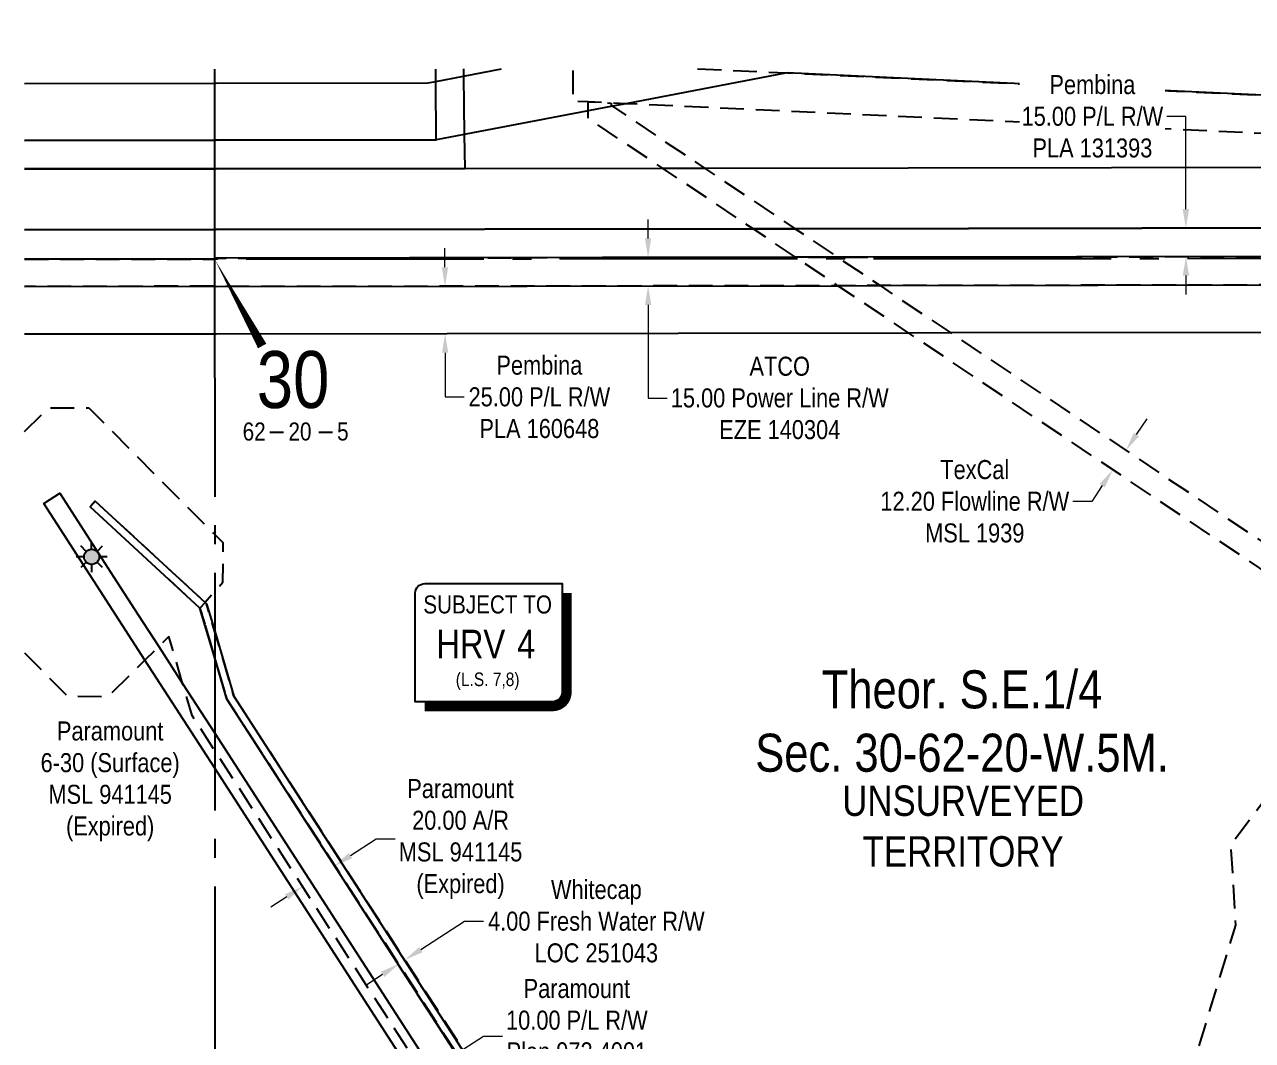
# Model space of a CAD drawing. Extents: x 500622 to 512229, y 6022177 to 6028063.
# Drawn here: x 500623 to 501269, y 6026759 to 6027293 of the extents above; entities that cross this region are included whole.
import ezdxf
from ezdxf.enums import TextEntityAlignment as Align

# ---------------------------------------------------------------- set-up
doc = ezdxf.new("R2010")
doc.units = 0
doc.header["$LTSCALE"] = 5
doc.header["$PDMODE"] = 3
doc.header["$PDSIZE"] = 30
for name, pattern in [('foc-ACCESSROAD', [3.75, 2.5, -1.25]), ('foc-FLOWLINE', [3.75, 2.5, -1.25]), ('foc-QUARTERLINE', [33, 25, -3, 2, -3])]:
    doc.linetypes.add(name, pattern=pattern)
doc.layers.get('Defpoints').update_dxf_attribs({"color": 9})
for name, color, linetype in [('10', 1, 'Continuous'), ('9', 3, 'Continuous'), ('C-AR', 13, 'foc-ACCESSROAD'), ('C-SYMBOL', 7, 'Continuous'), ('C-WS', 13, 'foc-ACCESSROAD'), ('CG-NOTES', 7, 'Continuous'), ('CTW', 7, 'Continuous'), ('F-AR', 190, 'foc-ACCESSROAD'), ('F-EZE', 190, 'foc-FLOWLINE'), ('F-RW', 190, 'Continuous'), ('F-WS', 190, 'foc-ACCESSROAD'), ('F-WS-S', 190, 'Continuous'), ('L-QSEC', 8, 'foc-QUARTERLINE'), ('L-SECLBL', 7, 'Continuous'), ('L-UNS-T', 3, 'Continuous')]:
    doc.layers.add(name, color=color, linetype=linetype)
for name, color, linetype, lineweight in [('C-AR-T', 13, 'Continuous', 9), ('F-AR-T', 190, 'Continuous', 9), ('F-EZE-T', 190, 'Continuous', 9), ('F-FLOWLINE-T', 190, 'Continuous', 9), ('F-RW-T', 190, 'Continuous', 9)]:
    doc.layers.add(name, color=color, linetype=linetype, lineweight=lineweight)
doc.styles.add('175L', font='ARIALN.TTF', dxfattribs={"height": 20})
doc.styles.add('80CG', font='ARIALN.TTF', dxfattribs={"height": 10})
doc.styles.add('80L', font='ARIALN.TTF', dxfattribs={"height": 10})
doc.styles.add('HRV', font='ARIALN.TTF', dxfattribs={"height": 3})
doc.styles.add('SIMPLEX', font='ARIALN.TTF')
doc.dimstyles.new('Compass 5 000', dxfattribs={"dimscale": 5, "dimtxt": 9, "dimasz": 2, "dimexe": 0.2, "dimexo": 0.0625, "dimgap": 0.5, "dimtad": 0, "dimtih": 1, "dimtoh": 1, "dimzin": 0, "dimdsep": 46, "dimtxsty": '80CG', "dimcen": 0.1, "dimse1": 1, "dimse2": 1, "dimclrd": 256, "dimclrt": 256, "dimaunit": 1, "dimadec": 4, "dimazin": 0, "dimtfac": 0.06, "dimtofl": 0, "dimtmove": 0, "dimatfit": 1, "dimfxl": 0.2, "dimtolj": 1, "dimtzin": 0, "dimlwd": -1, "dimarcsym": 0})

# ---------------------------------------------------------------- blocks, each defined once
blk = doc.blocks.new('L-SECLBL')
at = {"layer": '9', "color": 7}
for p, q in [((-5.08, -27.83), (-12.29, -27.83)), ((20.7, -27.83), (13.5, -27.83))]:
    blk.add_line(p, q, dxfattribs=at)
at = {"layer": '10', "color": 2, "style": 'SIMPLEX'}
blk.add_attdef('SEC', text='', height=30, dxfattribs=at).set_placement((0, 0), align=Align.MIDDLE)
at = {"layer": '10', "color": 5, "style": '80L'}
blk.add_attdef('TWP', text='', height=9.5, dxfattribs=at).set_placement((-14.43, -27.37), align=Align.MIDDLE_RIGHT)
blk.add_attdef('RGE', text='', height=9.5, dxfattribs=at).set_placement((3.62, -27.37), align=Align.MIDDLE_CENTER)
blk.add_attdef('MER', text='', height=9.5, dxfattribs=at).set_placement((23.17, -27.37), align=Align.MIDDLE_LEFT)
blk = doc.blocks.new('*D1104')
at = {"layer": 'Defpoints', "color": 0, "transparency": 16777216}
for p in [(501195.36, 6027059.13), (501255.36, 6027033.73), (501248.52, 6027023.51)]:
    blk.add_point(p, dxfattribs=at)
at = {"layer": 'F-FLOWLINE-T', "transparency": 16777216}
for p, q in [((501207.76, 6027077.65), (501213.33, 6027085.96)), ((501189.79, 6027050.82), (501184.23, 6027042.51)), ((501184.23, 6027042.51), (501174.23, 6027042.51))]:
    blk.add_line(p, q, dxfattribs=at)
for points in [[(501206.38, 6027078.58), (501209.15, 6027076.72), (501202.2, 6027069.34)], [(501188.41, 6027051.74), (501191.18, 6027049.89), (501195.36, 6027059.13)]]:
    blk.add_solid(points, dxfattribs=at)
at = {"layer": 'F-FLOWLINE-T', "transparency": 16777216, "insert": (501122.73, 6027042.51), "char_height": 10, "attachment_point": 5, "style": '80CG'}
blk.add_mtext('\\A1;TexCal\\P12.20 Flowline R/W\\PMSL 1939', dxfattribs=at)
blk = doc.blocks.new('*D1109')
at = {"layer": 'Defpoints', "color": 0, "transparency": 16777216}
for p in [(500969.79, 6027155.86), (500844.1, 6027130.68), (500969.82, 6027130.88)]:
    blk.add_point(p, dxfattribs=at)
at = {"layer": 'F-RW-T', "transparency": 16777216}
for p, q in [((500844.04, 6027165.67), (500844.03, 6027175.67)), ((500844.11, 6027120.68), (500844.15, 6027097.44)), ((500844.15, 6027097.44), (500854.15, 6027097.44))]:
    blk.add_line(p, q, dxfattribs=at)
for points in [[(500845.71, 6027165.67), (500842.38, 6027165.67), (500844.06, 6027155.67)], [(500845.78, 6027120.69), (500842.45, 6027120.68), (500844.1, 6027130.68)]]:
    blk.add_solid(points, dxfattribs=at)
at = {"layer": 'F-RW-T', "transparency": 16777216, "insert": (500893.69, 6027097.44), "char_height": 10, "attachment_point": 5, "style": '80CG'}
blk.add_mtext('\\A1;Pembina\\P25.00 P/L R/W\\PPLA 160648', dxfattribs=at)
blk = doc.blocks.new('*D1110')
at = {"layer": 'Defpoints', "color": 0, "transparency": 16777216}
for p in [(500999.94, 6027170.89), (500950.9, 6027155.83), (500999.96, 6027155.91)]:
    blk.add_point(p, dxfattribs=at)
at = {"layer": 'F-EZE-T', "transparency": 16777216}
for p, q in [((500950.86, 6027180.82), (500950.84, 6027190.82)), ((500950.91, 6027145.83), (500950.99, 6027096.87)), ((500950.99, 6027096.87), (500960.99, 6027096.87))]:
    blk.add_line(p, q, dxfattribs=at)
for points in [[(500952.52, 6027180.82), (500949.19, 6027180.81), (500950.87, 6027170.82)], [(500952.58, 6027145.84), (500949.24, 6027145.83), (500950.9, 6027155.83)]]:
    blk.add_solid(points, dxfattribs=at)
at = {"layer": 'F-EZE-T', "transparency": 16777216, "insert": (501020.13, 6027096.87), "char_height": 10, "attachment_point": 5, "style": '80CG'}
blk.add_mtext('\\A1;ATCO\\P15.00 Power Line R/W\\PEZE 140304', dxfattribs=at)
blk = doc.blocks.new('*D1111')
at = {"layer": 'Defpoints', "color": 0, "transparency": 16777216}
for p in [(501219.95, 6027186.24), (501233.78, 6027186.27), (501219.97, 6027171.24)]:
    blk.add_point(p, dxfattribs=at)
at = {"layer": 'F-RW-T', "transparency": 16777216}
for p, q in [((501233.68, 6027245.04), (501223.68, 6027245.04)), ((501233.76, 6027196.27), (501233.68, 6027245.04)), ((501233.82, 6027161.27), (501233.83, 6027151.27))]:
    blk.add_line(p, q, dxfattribs=at)
for points in [[(501235.43, 6027196.27), (501232.09, 6027196.26), (501233.78, 6027186.27)], [(501235.48, 6027161.27), (501232.15, 6027161.26), (501233.8, 6027171.27)]]:
    blk.add_solid(points, dxfattribs=at)
at = {"layer": 'F-RW-T', "transparency": 16777216, "insert": (501184.6, 6027245.04), "char_height": 10, "attachment_point": 5, "style": '80CG', "bg_fill": 3, "box_fill_scale": 1.1, "bg_fill_color": 256, "bg_fill_true_color": 13158600, "bg_fill_transparency": 0}
blk.add_mtext('\\A1;Pembina\\P15.00 P/L R/W\\PPLA 131393', dxfattribs=at)
blk = doc.blocks.new('*D1115')
at = {"layer": 'Defpoints', "color": 0, "transparency": 16777216}
for p in [(500785.95, 6026850.72), (500819.42, 6026798.92), (500802.63, 6026788.08)]:
    blk.add_point(p, dxfattribs=at)
at = {"layer": 'F-AR-T', "transparency": 16777216}
for p, q in [((500794.35, 6026856.15), (500807.91, 6026864.92)), ((500807.91, 6026864.92), (500817.91, 6026864.92)), ((500760.76, 6026834.45), (500752.36, 6026829.02))]:
    blk.add_line(p, q, dxfattribs=at)
for points in [[(500793.44, 6026857.55), (500795.25, 6026854.75), (500785.95, 6026850.72)], [(500759.86, 6026835.85), (500761.67, 6026833.05), (500769.16, 6026839.88)]]:
    blk.add_solid(points, dxfattribs=at)
at = {"layer": 'F-AR-T', "transparency": 16777216, "insert": (500852.23, 6026864.92), "char_height": 10, "attachment_point": 5, "style": '80CG'}
blk.add_mtext('\\A1;Paramount\\P20.00 A/R\\PMSL 941145\\P(Expired)', dxfattribs=at)
blk = doc.blocks.new('*D1116')
at = {"layer": 'Defpoints', "color": 0, "transparency": 16777216}
for p in [(500828.74, 6026738.22), (500856.41, 6026713.78), (500848.01, 6026708.36)]:
    blk.add_point(p, dxfattribs=at)
at = {"layer": 'F-RW-T', "transparency": 16777216}
for p, q in [((500845.53, 6026749.06), (500864.33, 6026761.19)), ((500864.33, 6026761.19), (500874.33, 6026761.19)), ((500820.33, 6026732.79), (500811.93, 6026727.37))]:
    blk.add_line(p, q, dxfattribs=at)
for points in [[(500844.63, 6026750.46), (500846.44, 6026747.66), (500837.13, 6026743.64)], [(500819.43, 6026734.19), (500821.24, 6026731.39), (500828.74, 6026738.22)]]:
    blk.add_solid(points, dxfattribs=at)
at = {"layer": 'F-RW-T', "transparency": 16777216, "insert": (500913.42, 6026761.19), "char_height": 10, "attachment_point": 5, "style": '80CG'}
blk.add_mtext('\\A1;Paramount\\P10.00 P/L R/W\\PPlan 972 4001\\PPLA 941240', dxfattribs=at)
blk = doc.blocks.new('GAS')
h = blk.add_hatch(color=255)
h.dxf.hatch_style = 1
edge = h.paths.add_edge_path()
edge.add_arc((0, 0), 0.9, 0, 360)
for p, q in [((0, 0.81), (0, 1.62)), ((-0.81, 0), (-1.62, 0)), ((-0.57, 0.57), (-1.14, 1.14)), ((0.57, 0.57), (1.14, 1.14)), ((1.62, 0), (0.81, 0)), ((-0.57, -0.57), (-1.14, -1.14)), ((0, -0.81), (0, -1.62)), ((1.14, -1.14), (0.57, -0.57))]:
    blk.add_line(p, q)
blk.add_circle((0, 0), 0.8)
blk = doc.blocks.new('HRV')
blk.add_lwpolyline([(-35.14, 31.6), (37.21, 31.6), (37.21, -25.54, -0.414214), (32.21, -30.54), (-40.14, -30.54), (-40.14, 26.6, -0.414214)], format="xyb", close=True)
at = {"const_width": 5, "flags": 128}
blk.add_lwpolyline([(-35.14, -33.04), (32.21, -33.04, 0.414214), (39.71, -25.54), (39.71, 26.6)], format="xyb", dxfattribs=at)
at = {"style": '80L'}
blk.add_text('SUBJECT TO', height=9.5, dxfattribs=at).set_placement((-2.01, 13.06), align=Align.BOTTOM_CENTER)
blk.add_attdef('(N.W.1/4 00)', text='', height=7.12, dxfattribs=at).set_placement((-2.01, -24.45), align=Align.BOTTOM_CENTER)
at = {"layer": 'CTW', "color": 3, "style": 'HRV'}
blk.add_text('HRV', height=15, dxfattribs=at).set_placement((-10.88, -0.18), align=Align.MIDDLE_CENTER)
blk.add_attdef('0', text='', height=15, dxfattribs=at).set_placement((18.28, -0.18), align=Align.MIDDLE_CENTER)
blk = doc.blocks.new('*D1296')
at = {"layer": 'C-AR-T', "transparency": 16777216}
for p, q in [((500831.38, 6026806.74), (500854.31, 6026821.6)), ((500854.31, 6026821.6), (500864.31, 6026821.6)), ((500811.25, 6026793.68), (500802.86, 6026788.23))]:
    blk.add_line(p, q, dxfattribs=at)
for points in [[(500830.48, 6026808.13), (500832.29, 6026805.34), (500822.99, 6026801.29)], [(500810.34, 6026795.07), (500812.16, 6026792.28), (500819.64, 6026799.12)]]:
    blk.add_solid(points, dxfattribs=at)
at = {"layer": 'Defpoints', "color": 0, "transparency": 16777216}
for p in [(500822.99, 6026801.29), (500837.97, 6026778.2), (500834.62, 6026776.03)]:
    blk.add_point(p, dxfattribs=at)
at = {"layer": 'C-AR-T', "transparency": 16777216, "insert": (500923.67, 6026821.6), "char_height": 10, "attachment_point": 5, "style": '80CG'}
blk.add_mtext('\\A1;Whitecap\\P4.00 Fresh Water R/W\\PLOC 251043', dxfattribs=at)

msp = doc.modelspace()

# ---------------------------------------------------------------- linework, layer by layer
at = {"layer": 'C-AR', "flags": 128}
msp.add_lwpolyline([(500657.342, 6027039.681), (500715.152, 6026986.363), (500729.311, 6026938.373), (500969.515, 6026568.064), (501005.647, 6026489.611), (501028.009, 6026489.371), (501143.903, 6026508.764), (501165.385, 6026508.091), (501167.794, 6026516.015), (501143.363, 6026516.781), (501027.387, 6026497.374), (501006.369, 6026497.6), (500973.025, 6026569.998), (500732.981, 6026940.061), (500718.674, 6026988.553), (500660.053, 6027042.62)], close=True, dxfattribs=at)
at = {"layer": 'C-WS', "flags": 128}
msp.add_lwpolyline([(501391.059, 6026527.802), (501283.581, 6026504.385), (501166.224, 6026508.064), (501165.385, 6026508.091), (501167.793, 6026516.013), (501168.208, 6026517.377), (501219.649, 6026686.622), (501260.078, 6026819.577), (501257.49, 6026862.013), (501335.46, 6026966.025), (501514.753, 6026857.392), (501515.711, 6026856.811), (501517.158, 6026855.934), (501524.68, 6026851.377), (501554.847, 6026833.099), (501575.547, 6026820.558), (501576.995, 6026819.68), (501579.438, 6026818.2), (501580.893, 6026817.319), (501580.693, 6026812.766), (501570.196, 6026597.537), (501554.954, 6026592.278), (501524.8, 6026581.876), (501439.337, 6026552.392), (501441.784, 6026545.301), (501391.059, 6026527.802)], close=True, dxfattribs=at)
at = {"layer": 'F-AR', "flags": 128}
msp.add_lwpolyline([(500976.943, 6027270.085), (501024.031, 6027267.881), (501524.505, 6027244.465), (501554.665, 6027243.054), (501593.614, 6027241.231), (501597.492, 6027241.049), (501596.806, 6027220.935), (501592.917, 6027221.117), (501554.674, 6027222.907), (501524.514, 6027224.318), (500939.22, 6027251.703), (500931.524, 6027252.065), (500919.331, 6027252.636), (500911.4, 6027253.007), (500911.393, 6027270.028)], dxfattribs=at)
at = {"layer": 'F-EZE', "flags": 128}
msp.add_lwpolyline([(500622.908, 6027169.973), (500722.854, 6027169.915), (500723.786, 6027170.478), (501028.438, 6027170.936), (501050.586, 6027170.971), (501301.869, 6027171.377), (501524.538, 6027171.257), (501554.697, 6027171.24), (501591.19, 6027171.222), (501595.109, 6027171.22), (501611.881, 6027171.211), (501615.197, 6027171.21), (501622.381, 6027171.208), (501826.406, 6027171.131), (501832.534, 6027171.095), (501836.761, 6027171.141), (501847.106, 6027171.151), (502226.516, 6027171.963), (502235.041, 6027171.982), (502238.201, 6027171.989), (502244.858, 6027172.004), (502253.112, 6027172.023), (502256.543, 6027172.03), (502266.898, 6027172.053), (502275.107, 6027172.071), (502278.582, 6027172.08), (502314.397, 6027172.16), (502336.053, 6027172.208), (502340.232, 6027172.218), (502342.696, 6027171.139), (502346.329, 6027169.55), (502503.049, 6027100.964), (502532.724, 6027087.976), (502537.812, 6027085.755), (502545.869, 6027082.226), (502565.95, 6027073.436), (502587.262, 6027064.129), (502589.271, 6027063.21), (502633.279, 6027042.326), (502635.658, 6027041.151), (502652.711, 6027033.11), (502662.716, 6027028.281), (502671.666, 6027026.297), (502672.293, 6027026.17), (502937.004, 6026967.416), (502939.222, 6026966.953), (502932.066, 6026960.142), (502926.176, 6026954.537), (502657.852, 6027014.004), (502652.935, 6027016.373), (502635.823, 6027024.553), (502616.382, 6027033.769), (502583.058, 6027049.565), (502570.032, 6027055.268), (502553.381, 6027062.558), (502533.581, 6027071.226), (502525.523, 6027074.755), (502515.387, 6027079.192), (502485.765, 6027092.182), (502346.339, 6027153.203), (502343.385, 6027154.495), (502329.954, 6027157.208), (502320.447, 6027157.186), (502308.568, 6027157.16), (502298.578, 6027157.137), (502286.767, 6027157.111), (502268.14, 6027157.07), (502264.976, 6027157.062), (502256.312, 6027157.043), (502246.101, 6027157.02), (502242.964, 6027157.013), (502234.272, 6027156.994), (501850.757, 6027156.142), (501840.414, 6027156.12), (501832.492, 6027156.102), (501830.064, 6027156.104), (501621.907, 6027156.217), (501621.241, 6027156.218), (501614.69, 6027156.221), (501613.734, 6027156.221), (501611.407, 6027156.223), (501610.738, 6027156.223), (501594.598, 6027156.232), (501590.671, 6027156.234), (501554.704, 6027156.254), (501524.545, 6027156.271), (501301.881, 6027156.392), (501072.897, 6027156.023), (501050.758, 6027155.988), (500723.839, 6027155.482), (500722.858, 6027155.709), (500622.912, 6027155.553)], dxfattribs=at)
at = {"layer": 'F-RW'}
for points in [[(500622.881, 6027262.417), (500722.827, 6027262.474), (500723.683, 6027262.474), (500834.985, 6027262.664), (500839.249, 6027263.47), (500853.792, 6027266.218), (500873.778, 6027269.995)], [(500622.881, 6027262.417), (500722.827, 6027262.474), (500723.683, 6027262.474), (500834.985, 6027262.664), (500839.249, 6027263.47), (500853.792, 6027266.218), (500873.778, 6027269.995)], [(500622.89, 6027232.41), (500722.835, 6027232.467), (500723.717, 6027232.468), (500839.414, 6027232.667), (500839.249, 6027263.47), (500839.215, 6027269.964)], [(500853.744, 6027269.977), (500853.792, 6027266.218), (500854.192, 6027235.486), (500854.424, 6027217.667), (500723.723, 6027217.466), (500722.84, 6027217.465), (500622.894, 6027217.408)], [(501524.505, 6027244.465), (501024.031, 6027267.882), (500939.22, 6027251.704), (500932.151, 6027250.356), (500919.333, 6027247.911), (500854.192, 6027235.486), (500839.414, 6027232.667), (500723.717, 6027232.468), (500722.835, 6027232.467), (500622.89, 6027232.41)], [(501524.505, 6027244.465), (501024.031, 6027267.882), (500939.22, 6027251.704), (500932.151, 6027250.356), (500919.333, 6027247.911), (500854.192, 6027235.486), (500839.414, 6027232.667), (500723.717, 6027232.468), (500722.835, 6027232.467), (500622.89, 6027232.41)], [(500622.894, 6027217.408), (500722.84, 6027217.465), (500723.723, 6027217.466), (500854.424, 6027217.667), (500958.45, 6027217.824), (500980.637, 6027217.858), (501301.832, 6027218.358)], [(501301.856, 6027186.375), (501028.266, 6027185.936), (501006.105, 6027185.901), (500723.742, 6027185.466), (500722.849, 6027185.466), (500622.903, 6027185.409)], [(500622.903, 6027185.409), (500722.849, 6027185.466), (500723.742, 6027185.466), (501006.105, 6027185.901), (501028.266, 6027185.936), (501301.856, 6027186.375)], [(501301.869, 6027171.377), (501050.586, 6027170.971), (501028.438, 6027170.936), (500723.786, 6027170.478), (500722.854, 6027169.915), (500622.908, 6027169.973)]]:
    msp.add_lwpolyline(points, dxfattribs=at)
at = {"layer": 'F-RW', "flags": 128}
for points in [[(500622.912, 6027155.579), (500722.858, 6027155.709), (500723.83, 6027155.482), (501050.758, 6027155.988), (501072.897, 6027156.023), (501301.881, 6027156.392)], [(501301.906, 6027131.405), (501110.086, 6027131.096), (501087.968, 6027131.06), (500723.828, 6027130.498), (500722.865, 6027130.497), (500622.919, 6027130.428)]]:
    msp.add_lwpolyline(points, dxfattribs=at)
at = {"layer": 'F-RW'}
for points in [[(500946.381, 6026565.467), (500942.063, 6026562.679), (500722.931, 6026902.1), (500686.214, 6026958.975), (500662.652, 6026995.471), (500632.994, 6027041.412), (500641.391, 6027046.832), (500669.912, 6027002.653), (500682.671, 6026982.89), (500693.462, 6026966.174), (500706.042, 6026946.687), (500722.925, 6026920.534), (500950.46, 6026568.1), (500947.021, 6026565.88), (500946.381, 6026565.467)], [(501006.199, 6026497.6), (501027.402, 6026497.375), (501143.375, 6026516.782), (501167.793, 6026516.013), (501165.385, 6026508.091), (501143.903, 6026508.764), (501028.009, 6026489.371), (501005.647, 6026489.611), (501002.302, 6026496.873), (501001.918, 6026497.708), (500969.515, 6026568.064), (500922.789, 6026638.942), (500729.311, 6026938.373), (500722.914, 6026960.053), (500715.152, 6026986.363), (500657.342, 6027039.681), (500660.053, 6027042.62), (500717.83, 6026989.331), (500718.673, 6026988.553), (500722.91, 6026974.194), (500732.981, 6026940.061), (500926.036, 6026641.282), (500973.001, 6026570.035), (501006.199, 6026497.6)]]:
    msp.add_lwpolyline(points, close=True, dxfattribs=at)
at = {"layer": 'F-WS', "flags": 128}
msp.add_lwpolyline([(501966.164, 6026601.767), (501976.628, 6026595.65), (501964.24, 6026595.673), (501953.602, 6026595.693), (501944.394, 6026601.087), (501916.752, 6026617.277), (501907.563, 6026622.659), (501905.423, 6026623.912), (501829.798, 6026668.207), (501828.487, 6026668.975), (501786.949, 6026693.652), (501780.163, 6026697.664), (501765.734, 6026706.321), (501757.262, 6026711.403), (501741.383, 6026720.93), (501607.845, 6026801.049), (501606.405, 6026801.913), (501600.565, 6026805.416), (501597.698, 6026807.139), (501580.893, 6026817.319), (501579.438, 6026818.2), (501576.995, 6026819.68), (501575.547, 6026820.558), (501554.847, 6026833.099), (501524.68, 6026851.377), (501517.158, 6026855.934), (501515.711, 6026856.811), (501514.753, 6026857.392), (501335.46, 6026966.025), (501323.752, 6026973.119), (501087.968, 6027131.061), (501050.758, 6027155.988), (501029.751, 6027170.054), (501028.438, 6027170.936), (501006.105, 6027185.901), (500958.45, 6027217.824), (500919.335, 6027244.026), (500919.333, 6027247.911), (500919.331, 6027252.636), (500931.524, 6027252.065), (500931.525, 6027250.775), (500932.151, 6027250.356), (500980.637, 6027217.858), (501028.266, 6027185.936), (501050.586, 6027170.971), (501051.935, 6027170.065), (501072.897, 6027156.023), (501110.086, 6027131.096), (501332.034, 6026982.341), (501514.526, 6026871.783), (501524.674, 6026865.634), (501554.841, 6026847.358), (501577.612, 6026833.562), (501581.525, 6026831.191), (501598.355, 6026820.997), (501601.233, 6026819.251), (501606.985, 6026815.769), (501608.554, 6026814.819), (501754.376, 6026726.468), (501769.323, 6026717.412), (501770.164, 6026716.902), (501778.589, 6026711.799), (501798.116, 6026699.968), (501799.679, 6026699.073), (501841.415, 6026674.701), (501842.943, 6026673.807), (501926.123, 6026625.177), (501927.723, 6026624.242), (501937.47, 6026618.542), (501966.164, 6026601.767)], close=True, dxfattribs=at)
msp.add_lwpolyline([(500622.934, 6027079.267), (500635.504, 6027091.755), (500656.717, 6027091.686), (500722.895, 6027025.073), (500727.147, 6027020.794), (500727.078, 6026999.58), (500722.904, 6026994.954), (500717.83, 6026989.331), (500715.152, 6026986.363), (500722.914, 6026960.053), (500729.311, 6026938.373), (500922.789, 6026638.942), (500969.515, 6026568.064), (501001.918, 6026497.708), (501002.302, 6026496.873), (501005.647, 6026489.611), (500983.928, 6026489.845), (500980.162, 6026497.929), (500972.131, 6026515.168), (500952.082, 6026558.207), (500947.021, 6026565.88), (500905.981, 6026628.094), (500722.928, 6026911.455), (500710.997, 6026929.925), (500706.042, 6026946.687), (500698.734, 6026971.409), (500693.462, 6026966.174), (500686.214, 6026958.975), (500666.863, 6026939.758), (500645.65, 6026939.827), (500622.967, 6026962.66)], dxfattribs=at)
at = {"layer": 'L-QSEC'}
for p, q in [((500722.824, 6027269.862), (500722.854, 6027169.915)), ((500722.854, 6027169.915), (500622.908, 6027169.864)), ((501524.538, 6027170.321), (500722.854, 6027169.915)), ((500722.854, 6027169.915), (500723.08, 6026365.767))]:
    msp.add_line(p, q, dxfattribs=at)
at = {"layer": 'L-SECLBL', "flags": 128}
msp.add_lwpolyline([(500722.854, 6027169.915, 0, 4.997, 0), (500747.888, 6027124.252, 0, 0, 0)], format="xyseb", dxfattribs=at)

# ---------------------------------------------------------------- block references
at = {"layer": 'CG-NOTES', "xscale": 0.9994702499999856, "yscale": 0.9994702499999856, "zscale": 0.9994702499999856}
msp.add_blockref('HRV', (500868.489, 6026967.64), dxfattribs=at).add_auto_attribs({'(N.W.1/4 00)': '(L.S. 7,8)', '0': '4'})
at = {"layer": 'F-WS-S', "xscale": 4.997304999999953, "yscale": 4.997304999999953, "zscale": 4.997304999999953}
msp.add_blockref('GAS', (500658.167, 6027013.341), dxfattribs=at)
at = {"layer": 'L-SECLBL', "xscale": 0.9994589999999924, "yscale": 0.9994589999999924, "zscale": 0.9994589999999924}
msp.add_blockref('L-SECLBL', (500764.138, 6027106.627), dxfattribs=at).add_auto_attribs({'SEC': '30', 'TWP': '62', 'RGE': '20', 'MER': '5'})

# ---------------------------------------------------------------- texts
at = {"layer": 'C-SYMBOL', "color": 3, "insert": (501116.043, 6026953.607), "char_height": 19.98922, "width": 215.86803, "attachment_point": 2, "style": '175L'}
msp.add_mtext('Theor. S.E.1/4\\PSec. 30-62-20-W.5M.', dxfattribs=at)
at = {"layer": 'F-AR-T', "insert": (500667.92, 6026895.235), "char_height": 9.99461, "width": 72.58473, "attachment_point": 5, "style": '80CG'}
msp.add_mtext('\\A1;Paramount\\P6-30 (Surface)\\PMSL 941145\\P(Expired)', dxfattribs=at)
at = {"layer": 'L-UNS-T', "color": 3, "insert": (501116.602, 6026871.595), "char_height": 15.99138, "attachment_point": 5, "style": '80L'}
msp.add_mtext_dynamic_manual_height_columns('UNSURVEYED TERRITORY', width=126.41375, gutter_width=47.5, heights=[0], dxfattribs=at)

# ---------------------------------------------------------------- dimensions: what is measured, and where the dimension line sits
at = {"layer": 'C-AR-T', "color": 3}
dim = msp.add_linear_dim(base=(500822.994, 6026801.294), p1=(500834.618, 6026776.027), p2=(500837.972, 6026778.203), angle=32.969745, text='Whitecap\\P4.00 Fresh Water R/W\\PLOC 251043', dimstyle='Compass 5 000', dxfattribs=at)
dim.commit()
dim.dimension.update_dxf_attribs({"geometry": '*D1296', "text_midpoint": (500923.668, 6026821.604), "dimtype": 161})
at = {"layer": 'F-AR-T'}
dim = msp.add_linear_dim(base=(500785.946, 6026850.723), p1=(500802.632, 6026788.075), p2=(500819.418, 6026798.921), angle=32.868538, text='Paramount\\P20.00 A/R\\PMSL 941145\\P(Expired)', dimstyle='Compass 5 000', dxfattribs=at)
dim.commit()
dim.dimension.update_dxf_attribs({"geometry": '*D1115', "text_midpoint": (500852.233, 6026864.918), "dimtype": 161})
at = {"layer": 'F-EZE-T'}
dim = msp.add_linear_dim(base=(500950.896, 6027155.833), p1=(500999.939, 6027170.893), p2=(500999.962, 6027155.909), angle=270.088606, text='ATCO\\P15.00 Power Line R/W\\PEZE 140304', dimstyle='Compass 5 000', dxfattribs=at)
dim.commit()
dim.dimension.update_dxf_attribs({"geometry": '*D1110', "text_midpoint": (501020.128, 6027096.865), "dimtype": 161})
at = {"layer": 'F-FLOWLINE-T', "color": 3}
dim = msp.add_linear_dim(base=(501195.357, 6027059.125), p1=(501255.361, 6027033.729), p2=(501248.519, 6027023.514), angle=236.183393, text='TexCal\\P12.20 Flowline R/W\\PMSL 1939', dimstyle='Compass 5 000', dxfattribs=at)
dim.commit()
dim.dimension.update_dxf_attribs({"geometry": '*D1104', "text_midpoint": (501122.732, 6027042.509), "dimtype": 161})
at = {"layer": 'F-RW-T'}
for base, p1, p2, angle, text, picture, middle in [((500844.099, 6027130.684), (500969.786, 6027155.863), (500969.824, 6027130.878), 270.088493, 'Pembina\\P25.00 P/L R/W\\PPLA 160648', '*D1109', (500893.69, 6027097.437)), ((500828.736, 6026738.215), (500856.409, 6026713.778), (500848.012, 6026708.358), 212.846491, 'Paramount\\P10.00 P/L R/W\\PPlan 972 4001\\PPLA 941240', '*D1116', (500913.416, 6026761.195))]:
    dim = msp.add_linear_dim(base=base, p1=p1, p2=p2, angle=angle, text=text, dimstyle='Compass 5 000', dxfattribs=at)
    dim.commit()
    dim.dimension.update_dxf_attribs({"geometry": picture, "text_midpoint": middle, "dimtype": 161})

# ---------------------------------------------------------------- next in the draw order: dimensions: what is measured, and where the dimension line sits
dim = msp.add_linear_dim(base=(501233.777, 6027186.266), p1=(501219.973, 6027171.244), p2=(501219.949, 6027186.243), angle=90.091852, text='Pembina\\P15.00 P/L R/W\\PPLA 131393', dimstyle='Compass 5 000', override={"dimtfill": 1}, dxfattribs=at)
dim.commit()
dim.dimension.update_dxf_attribs({"geometry": '*D1111', "text_midpoint": (501184.597, 6027245.044), "dimtype": 161})

doc.saveas('drawing.dxf')
